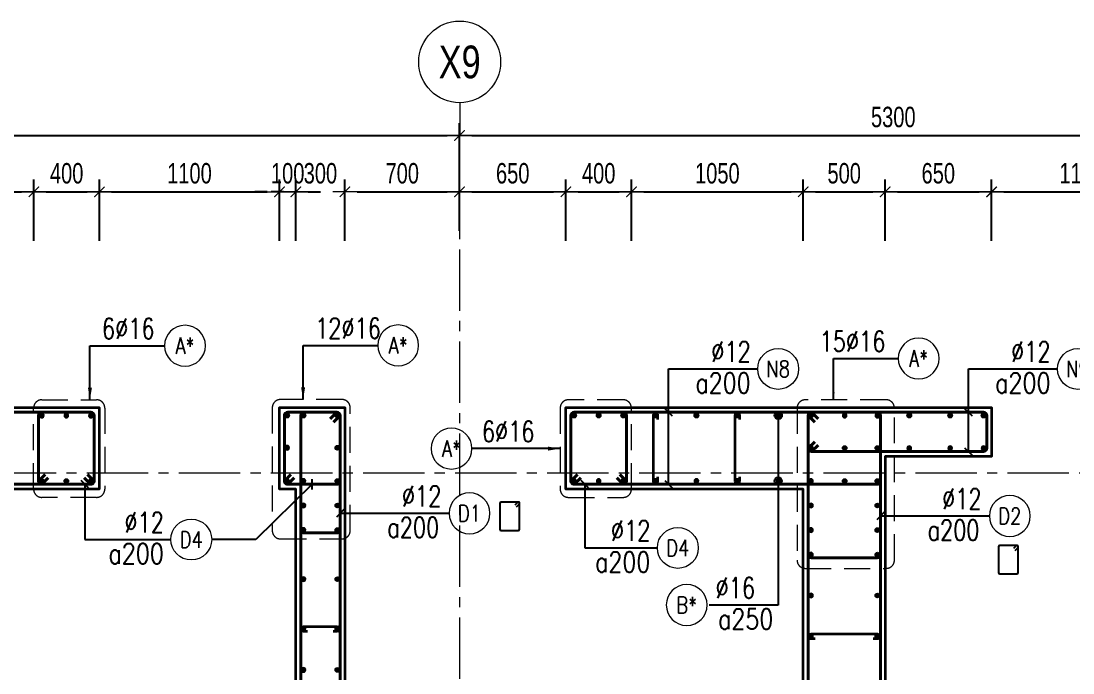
# Model space of a CAD drawing. Header units: millimetres. Extents: x 931337 to 1117500, y 19732 to 157199.
# Drawn here: x 996094 to 1002520, y 115416 to 119401 of the extents above; entities that cross this region are included whole.
import ezdxf
from ezdxf.enums import TextEntityAlignment as Align

# ---------------------------------------------------------------- set-up
doc = ezdxf.new("R2010")
doc.units = ezdxf.units.MM
doc.header["$MEASUREMENT"] = 0
doc.linetypes.add('HIDDEN2', pattern=[4.7625, 3.175, -1.5875])
doc.linetypes.add('OF_Grid_1$0$CENTER2', pattern=[1.125, 0.75, -0.125, 0.125, -0.125])
doc.layers.get('0').update_dxf_attribs({"lineweight": 20})
doc.layers.get('Defpoints').update_dxf_attribs({"color": 151, "lineweight": 9})
for name, color, linetype, lineweight in [('KC-LEADER', 153, 'Continuous', 18), ('KC-THEP', 6, 'Continuous', 40), ('NDC_S_DIM', 1, 'Continuous', 15), ('NDC_S_HIDDEN', 8, 'HIDDEN2', 13), ('NDC_S_LEADER', 1, 'Continuous', 15), ('NDC_S_REBAR', 4, 'Continuous', 35), ('NDC_S_STIRRUP', 4, 'Continuous', 40), ('NDC_S_VN TEXT', 7, 'Continuous', 20), ('NDC_S_WALL', 6, 'Continuous', 35), ('OF_Grid_1$0$NDC_S_AXIS', 5, 'OF_Grid_1$0$CENTER2', 13), ('OF_Grid_1$0$NDC_S_SYMBOL', 1, 'Continuous', 15), ('OF_Grid_1$0$NDC_S_TEXT SYMBOL', 7, 'Continuous', 20)]:
    doc.layers.add(name, color=color, linetype=linetype, lineweight=lineweight)
doc.layers.add('Ligature', color=1, linetype='Continuous')
doc.styles.add('NDC_DIM', font='', dxfattribs={"width": 0.75})
doc.styles.add('NDC_EN TXT', font='romans.shx', dxfattribs={"width": 0.8})
doc.styles.add('OF_Grid_1$0$NDC_ANNO', font='', dxfattribs={"width": 0.8})
doc.styles.get('NDC_DIM').set_extended_font_data('Dotum')
doc.styles.get('OF_Grid_1$0$NDC_ANNO').set_extended_font_data('Dotum')
doc.dimstyles.new('NDC_dim_30', dxfattribs={"dimscale": 30, "dimtxt": 2.5, "dimasz": 1.5, "dimexe": 1.5, "dimexo": 2.5, "dimgap": 1, "dimtad": 1, "dimdec": 0, "dimzin": 0, "dimdsep": 46, "dimtxsty": 'NDC_DIM', "dimblk": 'DIMMARK', "dimcen": 0.09, "dimdle": 1.2, "dimclrd": 1, "dimclre": 1, "dimclrt": 3, "dimadec": 0, "dimazin": 0, "dimtfac": 1, "dimtdec": 0, "dimtix": 1, "dimtofl": 0, "dimtmove": 0, "dimatfit": 3, "dimfxl": 6, "dimfxlon": 1, "dimtolj": 1, "dimtzin": 0, "dimarcsym": 0})
doc.dimstyles.new('NDC_dim_50', dxfattribs={"dimscale": 50, "dimtxt": 2.5, "dimasz": 1.5, "dimexe": 1.5, "dimexo": 2.5, "dimgap": 1, "dimtad": 1, "dimdec": 0, "dimzin": 0, "dimdsep": 46, "dimtxsty": 'NDC_DIM', "dimblk": 'DIMMARK', "dimcen": 0.09, "dimdle": 1.2, "dimclrd": 1, "dimclre": 1, "dimclrt": 3, "dimadec": 0, "dimazin": 0, "dimtfac": 1, "dimtdec": 0, "dimtix": 1, "dimtofl": 0, "dimtmove": 0, "dimatfit": 3, "dimfxl": 6, "dimfxlon": 1, "dimtolj": 1, "dimtzin": 0, "dimarcsym": 0})

# ---------------------------------------------------------------- blocks, each defined once
blk = doc.blocks.new('THEP')
at = {"layer": 'KC-LEADER', "color": 6}
blk.add_circle((0, 0), 14, dxfattribs=at)
at = {"layer": 'KC-THEP'}
for p, q in [((-14, 0), (14, 0)), ((9.9, 9.9), (-9.9, -9.9)), ((-9.9, 9.9), (9.9, -9.9)), ((0, 14), (0, -14))]:
    blk.add_line(p, q, dxfattribs=at)
blk = doc.blocks.new('DIMMARK')
at = {"layer": 'NDC_S_DIM', "color": 1}
blk.add_line((-1.5, 0), (1, 0), dxfattribs=at)
at = {"layer": 'NDC_S_DIM', "color": 2, "const_width": 0.1}
blk.add_lwpolyline([(-0.424, -0.424), (0.424, 0.424)], dxfattribs=at)
blk = doc.blocks.new('*U13')
blk.add_circle((-2.5, 0), 2.5)
at = {"layer": 'NDC_S_VN TEXT', "color": 3, "style": 'NDC_EN TXT', "width": 0.75}
blk.add_attdef('DK1', (0.5, 0.85), '', height=2.5, dxfattribs=at)
at = {"layer": 'NDC_S_VN TEXT', "color": 7, "style": 'NDC_EN TXT', "width": 0.8}
blk.add_attdef('SH2', text='', height=2, dxfattribs=at).set_placement((-2.5, 0), align=Align.MIDDLE)
blk = doc.blocks.new('*U11')
blk.add_circle((-2.5, 0), 2.5)
at = {"layer": 'NDC_S_VN TEXT', "color": 3, "style": 'NDC_EN TXT', "width": 0.75}
for tag, p in [('DK1', (0.5, 0.85)), ('KC1', (0.5, -2.97))]:
    blk.add_attdef(tag, p, '', height=2.5, dxfattribs=at)
at = {"layer": 'NDC_S_VN TEXT', "color": 7, "style": 'NDC_EN TXT', "width": 0.8}
blk.add_attdef('SH2', text='', height=2, dxfattribs=at).set_placement((-2.5, 0), align=Align.MIDDLE)
blk = doc.blocks.new('*U9')
blk.add_circle((2.5, 0), 2.5)
at = {"layer": 'NDC_S_VN TEXT', "color": 3, "style": 'NDC_EN TXT', "width": 0.75}
blk.add_attdef('DK2', text='', height=2.5, dxfattribs=at).set_placement((-0.85, 0.85), align=Align.RIGHT)
at = {"layer": 'NDC_S_VN TEXT', "color": 7, "style": 'NDC_EN TXT', "width": 0.8}
blk.add_attdef('SH3', text='', height=2, dxfattribs=at).set_placement((2.5, 0), align=Align.MIDDLE)
blk = doc.blocks.new('*U10')
blk.add_circle((2.5, 0), 2.5)
at = {"layer": 'NDC_S_VN TEXT', "color": 3, "style": 'NDC_EN TXT'}
for tag, width, p in [('DK2', 0.75, (-0.85, 0.85)), ('KC2', 0.8, (-0.85, -2.97))]:
    blk.add_attdef(tag, text='', height=2.5, dxfattribs=dict(at, width=width)).set_placement(p, align=Align.RIGHT)
at = {"layer": 'NDC_S_VN TEXT', "color": 7, "style": 'NDC_EN TXT', "width": 0.8}
blk.add_attdef('SH3', text='', height=2, dxfattribs=at).set_placement((2.5, 0), align=Align.MIDDLE)
blk = doc.blocks.new('*D268')
at = {"layer": 'Defpoints', "color": 0, "ltscale": 200, "transparency": 16777216}
for p in [(996172.3, 118356.8), (996172.3, 116824.9), (994972.6, 116539.1)]:
    blk.add_point(p, dxfattribs=at)
at = {"layer": 'NDC_S_DIM', "color": 1, "lineweight": -2, "ltscale": 200, "transparency": 16777216}
for p, q in [((994972.6, 118056.8), (994972.6, 118431.8)), ((996172.3, 118056.8), (996172.3, 118431.8)), ((995047.6, 118356.8), (996097.3, 118356.8))]:
    blk.add_line(p, q, dxfattribs=at)
at = {"layer": 'NDC_S_DIM', "color": 1, "lineweight": -2, "ltscale": 200, "transparency": 16777216, "xscale": 75, "yscale": 75, "zscale": 75, "rotation": 180}
blk.add_blockref('DIMMARK', (994972.6, 118356.8), dxfattribs=at)
at = {"layer": 'NDC_S_DIM', "color": 1, "lineweight": -2, "ltscale": 200, "transparency": 16777216, "xscale": 75, "yscale": 75, "zscale": 75}
blk.add_blockref('DIMMARK', (996172.3, 118356.8), dxfattribs=at)
at = {"layer": 'NDC_S_DIM', "color": 3, "ltscale": 200, "transparency": 16777216, "insert": (995572.5, 118469.4), "char_height": 125, "attachment_point": 5, "style": 'NDC_DIM'}
blk.add_mtext('\\A1;1200', dxfattribs=at)
blk = doc.blocks.new('*D269')
at = {"layer": 'Defpoints', "color": 0, "ltscale": 200, "transparency": 16777216}
for p in [(996572.3, 118356.8), (996172.3, 116824.9), (996572.3, 116789.1)]:
    blk.add_point(p, dxfattribs=at)
at = {"layer": 'NDC_S_DIM', "color": 1, "lineweight": -2, "ltscale": 200, "transparency": 16777216}
for p, q in [((996172.3, 118056.8), (996172.3, 118431.8)), ((996572.3, 118056.8), (996572.3, 118431.8)), ((996247.3, 118356.8), (996497.3, 118356.8))]:
    blk.add_line(p, q, dxfattribs=at)
at = {"layer": 'NDC_S_DIM', "color": 1, "lineweight": -2, "ltscale": 200, "transparency": 16777216, "xscale": 75, "yscale": 75, "zscale": 75, "rotation": 180}
blk.add_blockref('DIMMARK', (996172.3, 118356.8), dxfattribs=at)
at = {"layer": 'NDC_S_DIM', "color": 1, "lineweight": -2, "ltscale": 200, "transparency": 16777216, "xscale": 75, "yscale": 75, "zscale": 75}
blk.add_blockref('DIMMARK', (996572.3, 118356.8), dxfattribs=at)
at = {"layer": 'NDC_S_DIM', "color": 3, "ltscale": 200, "transparency": 16777216, "insert": (996372.3, 118469.4), "char_height": 125, "attachment_point": 5, "style": 'NDC_DIM'}
blk.add_mtext('\\A1;400', dxfattribs=at)
blk = doc.blocks.new('*D270')
at = {"layer": 'Defpoints', "color": 0, "ltscale": 200, "transparency": 16777216}
for p in [(997672.6, 118356.8), (996572.3, 116789.1), (997672.6, 116682.3)]:
    blk.add_point(p, dxfattribs=at)
at = {"layer": 'NDC_S_DIM', "color": 1, "lineweight": -2, "ltscale": 200, "transparency": 16777216}
for p, q in [((996572.3, 118056.8), (996572.3, 118431.8)), ((997672.6, 118056.8), (997672.6, 118431.8)), ((996647.3, 118356.8), (997597.6, 118356.8))]:
    blk.add_line(p, q, dxfattribs=at)
at = {"layer": 'NDC_S_DIM', "color": 1, "lineweight": -2, "ltscale": 200, "transparency": 16777216, "xscale": 75, "yscale": 75, "zscale": 75, "rotation": 180}
blk.add_blockref('DIMMARK', (996572.3, 118356.8), dxfattribs=at)
at = {"layer": 'NDC_S_DIM', "color": 1, "lineweight": -2, "ltscale": 200, "transparency": 16777216, "xscale": 75, "yscale": 75, "zscale": 75}
blk.add_blockref('DIMMARK', (997672.6, 118356.8), dxfattribs=at)
at = {"layer": 'NDC_S_DIM', "color": 3, "ltscale": 200, "transparency": 16777216, "insert": (997122.5, 118469.4), "char_height": 125, "attachment_point": 5, "style": 'NDC_DIM'}
blk.add_mtext('\\A1;1100', dxfattribs=at)
blk = doc.blocks.new('*D271')
at = {"layer": 'Defpoints', "color": 0, "ltscale": 200, "transparency": 16777216}
for p in [(997772.6, 118356.8), (997672.6, 116682.3), (997772.6, 116539.1)]:
    blk.add_point(p, dxfattribs=at)
at = {"layer": 'NDC_S_DIM', "color": 1, "lineweight": -2, "ltscale": 200, "transparency": 16777216}
for p, q in [((997672.6, 118056.8), (997672.6, 118431.8)), ((997772.6, 118056.8), (997772.6, 118431.8)), ((997597.6, 118356.8), (997522.6, 118356.8)), ((997847.6, 118356.8), (997922.6, 118356.8))]:
    blk.add_line(p, q, dxfattribs=at)
at = {"layer": 'NDC_S_DIM', "color": 1, "lineweight": -2, "ltscale": 200, "transparency": 16777216, "xscale": 75, "yscale": 75, "zscale": 75}
blk.add_blockref('DIMMARK', (997672.6, 118356.8), dxfattribs=at)
at = {"layer": 'NDC_S_DIM', "color": 1, "lineweight": -2, "ltscale": 200, "transparency": 16777216, "xscale": 75, "yscale": 75, "zscale": 75, "rotation": 180}
blk.add_blockref('DIMMARK', (997772.6, 118356.8), dxfattribs=at)
at = {"layer": 'NDC_S_DIM', "color": 3, "ltscale": 200, "transparency": 16777216, "insert": (997722.6, 118469.4), "char_height": 125, "attachment_point": 5, "style": 'NDC_DIM'}
blk.add_mtext('\\A1;100', dxfattribs=at)
blk = doc.blocks.new('*D272')
at = {"layer": 'Defpoints', "color": 0, "ltscale": 200, "transparency": 16777216}
for p in [(998072.6, 118356.8), (997772.6, 116539.1), (998072.6, 116539.1)]:
    blk.add_point(p, dxfattribs=at)
at = {"layer": 'NDC_S_DIM', "color": 1, "lineweight": -2, "ltscale": 200, "transparency": 16777216}
for p, q in [((997772.6, 118056.8), (997772.6, 118431.8)), ((998072.6, 118056.8), (998072.6, 118431.8)), ((997697.6, 118356.8), (997622.6, 118356.8)), ((998147.6, 118356.8), (998222.6, 118356.8))]:
    blk.add_line(p, q, dxfattribs=at)
at = {"layer": 'NDC_S_DIM', "color": 1, "lineweight": -2, "ltscale": 200, "transparency": 16777216, "xscale": 75, "yscale": 75, "zscale": 75}
blk.add_blockref('DIMMARK', (997772.6, 118356.8), dxfattribs=at)
at = {"layer": 'NDC_S_DIM', "color": 1, "lineweight": -2, "ltscale": 200, "transparency": 16777216, "xscale": 75, "yscale": 75, "zscale": 75, "rotation": 180}
blk.add_blockref('DIMMARK', (998072.6, 118356.8), dxfattribs=at)
at = {"layer": 'NDC_S_DIM', "color": 3, "ltscale": 200, "transparency": 16777216, "insert": (997922.6, 118469.4), "char_height": 125, "attachment_point": 5, "style": 'NDC_DIM'}
blk.add_mtext('\\A1;300', dxfattribs=at)
blk = doc.blocks.new('*D273')
at = {"layer": 'Defpoints', "color": 0, "ltscale": 200, "transparency": 16777216}
for p in [(999822.6, 118356.8), (999822.6, 116721.6), (999422.6, 116690.1)]:
    blk.add_point(p, dxfattribs=at)
at = {"layer": 'NDC_S_DIM', "color": 1, "lineweight": -2, "ltscale": 200, "transparency": 16777216}
for p, q in [((999422.6, 118056.8), (999422.6, 118431.8)), ((999822.6, 118056.8), (999822.6, 118431.8)), ((999497.6, 118356.8), (999747.6, 118356.8))]:
    blk.add_line(p, q, dxfattribs=at)
at = {"layer": 'NDC_S_DIM', "color": 1, "lineweight": -2, "ltscale": 200, "transparency": 16777216, "xscale": 75, "yscale": 75, "zscale": 75, "rotation": 180}
blk.add_blockref('DIMMARK', (999422.6, 118356.8), dxfattribs=at)
at = {"layer": 'NDC_S_DIM', "color": 1, "lineweight": -2, "ltscale": 200, "transparency": 16777216, "xscale": 75, "yscale": 75, "zscale": 75}
blk.add_blockref('DIMMARK', (999822.6, 118356.8), dxfattribs=at)
at = {"layer": 'NDC_S_DIM', "color": 3, "ltscale": 200, "transparency": 16777216, "insert": (999622.6, 118469.4), "char_height": 125, "attachment_point": 5, "style": 'NDC_DIM'}
blk.add_mtext('\\A1;400', dxfattribs=at)
blk = doc.blocks.new('*D274')
at = {"layer": 'Defpoints', "color": 0, "ltscale": 200, "transparency": 16777216}
for p in [(1000872.6, 118356.8), (999822.6, 116721.6), (1000872.6, 116539.1)]:
    blk.add_point(p, dxfattribs=at)
at = {"layer": 'NDC_S_DIM', "color": 1, "lineweight": -2, "ltscale": 200, "transparency": 16777216}
for p, q in [((999822.6, 118056.8), (999822.6, 118431.8)), ((1000872.6, 118056.8), (1000872.6, 118431.8)), ((999897.6, 118356.8), (1000797.6, 118356.8))]:
    blk.add_line(p, q, dxfattribs=at)
at = {"layer": 'NDC_S_DIM', "color": 1, "lineweight": -2, "ltscale": 200, "transparency": 16777216, "xscale": 75, "yscale": 75, "zscale": 75, "rotation": 180}
blk.add_blockref('DIMMARK', (999822.6, 118356.8), dxfattribs=at)
at = {"layer": 'NDC_S_DIM', "color": 1, "lineweight": -2, "ltscale": 200, "transparency": 16777216, "xscale": 75, "yscale": 75, "zscale": 75}
blk.add_blockref('DIMMARK', (1000872.6, 118356.8), dxfattribs=at)
at = {"layer": 'NDC_S_DIM', "color": 3, "ltscale": 200, "transparency": 16777216, "insert": (1000347.6, 118469.4), "char_height": 125, "attachment_point": 5, "style": 'NDC_DIM'}
blk.add_mtext('\\A1;1050', dxfattribs=at)
blk = doc.blocks.new('*D275')
at = {"layer": 'Defpoints', "color": 0, "ltscale": 200, "transparency": 16777216}
for p in [(1001372.6, 118356.8), (1001372.6, 116739.1), (1000872.6, 116539.1)]:
    blk.add_point(p, dxfattribs=at)
at = {"layer": 'NDC_S_DIM', "color": 1, "lineweight": -2, "ltscale": 200, "transparency": 16777216}
for p, q in [((1000872.6, 118056.8), (1000872.6, 118431.8)), ((1001372.6, 118056.8), (1001372.6, 118431.8)), ((1000947.6, 118356.8), (1001297.6, 118356.8))]:
    blk.add_line(p, q, dxfattribs=at)
at = {"layer": 'NDC_S_DIM', "color": 1, "lineweight": -2, "ltscale": 200, "transparency": 16777216, "xscale": 75, "yscale": 75, "zscale": 75, "rotation": 180}
blk.add_blockref('DIMMARK', (1000872.6, 118356.8), dxfattribs=at)
at = {"layer": 'NDC_S_DIM', "color": 1, "lineweight": -2, "ltscale": 200, "transparency": 16777216, "xscale": 75, "yscale": 75, "zscale": 75}
blk.add_blockref('DIMMARK', (1001372.6, 118356.8), dxfattribs=at)
at = {"layer": 'NDC_S_DIM', "color": 3, "ltscale": 200, "transparency": 16777216, "insert": (1001122.6, 118469.4), "char_height": 125, "attachment_point": 5, "style": 'NDC_DIM'}
blk.add_mtext('\\A1;500', dxfattribs=at)
blk = doc.blocks.new('*D276')
at = {"layer": 'Defpoints', "color": 0, "ltscale": 200, "transparency": 16777216}
for p in [(1002022.4, 118356.8), (1001372.6, 116739.1), (1002022.4, 116739.1)]:
    blk.add_point(p, dxfattribs=at)
at = {"layer": 'NDC_S_DIM', "color": 1, "lineweight": -2, "ltscale": 200, "transparency": 16777216}
for p, q in [((1001372.6, 118056.8), (1001372.6, 118431.8)), ((1002022.4, 118056.8), (1002022.4, 118431.8)), ((1001447.6, 118356.8), (1001947.4, 118356.8))]:
    blk.add_line(p, q, dxfattribs=at)
at = {"layer": 'NDC_S_DIM', "color": 1, "lineweight": -2, "ltscale": 200, "transparency": 16777216, "xscale": 75, "yscale": 75, "zscale": 75, "rotation": 180}
blk.add_blockref('DIMMARK', (1001372.6, 118356.8), dxfattribs=at)
at = {"layer": 'NDC_S_DIM', "color": 1, "lineweight": -2, "ltscale": 200, "transparency": 16777216, "xscale": 75, "yscale": 75, "zscale": 75}
blk.add_blockref('DIMMARK', (1002022.4, 118356.8), dxfattribs=at)
at = {"layer": 'NDC_S_DIM', "color": 3, "ltscale": 200, "transparency": 16777216, "insert": (1001697.5, 118469.4), "char_height": 125, "attachment_point": 5, "style": 'NDC_DIM'}
blk.add_mtext('\\A1;650', dxfattribs=at)
blk = doc.blocks.new('*D277')
at = {"layer": 'Defpoints', "color": 0, "ltscale": 200, "transparency": 16777216}
for p in [(1003123.4, 118356.8), (1002023.4, 116739.1), (1003123.4, 116739.1)]:
    blk.add_point(p, dxfattribs=at)
at = {"layer": 'NDC_S_DIM', "color": 1, "lineweight": -2, "ltscale": 200, "transparency": 16777216}
for p, q in [((1002023.4, 118056.8), (1002023.4, 118431.8)), ((1003123.4, 118056.8), (1003123.4, 118431.8)), ((1002098.4, 118356.8), (1003048.4, 118356.8))]:
    blk.add_line(p, q, dxfattribs=at)
at = {"layer": 'NDC_S_DIM', "color": 1, "lineweight": -2, "ltscale": 200, "transparency": 16777216, "xscale": 75, "yscale": 75, "zscale": 75, "rotation": 180}
blk.add_blockref('DIMMARK', (1002023.4, 118356.8), dxfattribs=at)
at = {"layer": 'NDC_S_DIM', "color": 1, "lineweight": -2, "ltscale": 200, "transparency": 16777216, "xscale": 75, "yscale": 75, "zscale": 75}
blk.add_blockref('DIMMARK', (1003123.4, 118356.8), dxfattribs=at)
at = {"layer": 'NDC_S_DIM', "color": 3, "ltscale": 200, "transparency": 16777216, "insert": (1002573.4, 118469.4), "char_height": 125, "attachment_point": 5, "style": 'NDC_DIM'}
blk.add_mtext('\\A1;1100', dxfattribs=at)
blk = doc.blocks.new('*D280')
at = {"layer": 'Defpoints', "color": 0, "ltscale": 200, "transparency": 16777216}
for p in [(998772.4, 118700.8), (998772.4, 117993.1), (991672.6, 117897.8)]:
    blk.add_point(p, dxfattribs=at)
at = {"layer": 'NDC_S_DIM', "color": 1, "lineweight": -2, "ltscale": 200, "transparency": 16777216}
for p, q in [((991672.6, 118400.8), (991672.6, 118775.8)), ((998772.4, 118400.8), (998772.4, 118775.8)), ((991747.6, 118700.8), (998697.4, 118700.8))]:
    blk.add_line(p, q, dxfattribs=at)
at = {"layer": 'NDC_S_DIM', "color": 1, "lineweight": -2, "ltscale": 200, "transparency": 16777216, "xscale": 75, "yscale": 75, "zscale": 75, "rotation": 180}
blk.add_blockref('DIMMARK', (991672.6, 118700.8), dxfattribs=at)
at = {"layer": 'NDC_S_DIM', "color": 1, "lineweight": -2, "ltscale": 200, "transparency": 16777216, "xscale": 75, "yscale": 75, "zscale": 75}
blk.add_blockref('DIMMARK', (998772.4, 118700.8), dxfattribs=at)
at = {"layer": 'NDC_S_DIM', "color": 3, "ltscale": 200, "transparency": 16777216, "insert": (995222.5, 118813.4), "char_height": 125, "attachment_point": 5, "style": 'NDC_DIM'}
blk.add_mtext('\\A1;7100', dxfattribs=at)
blk = doc.blocks.new('*U87')
at = {"layer": 'OF_Grid_1$0$NDC_S_SYMBOL'}
blk.add_line((0, 5), (0, 9), dxfattribs=at)
blk.add_circle((0, 0), 5, dxfattribs=at)
at = {"layer": 'OF_Grid_1$0$NDC_S_TEXT SYMBOL', "color": 7, "style": 'OF_Grid_1$0$NDC_ANNO', "width": 0.8}
blk.add_attdef('GRID', text='', height=4, dxfattribs=at).set_placement((0, 0), align=Align.MIDDLE)
blk = doc.blocks.new('*D243')
at = {"layer": 'Defpoints', "color": 0, "ltscale": 200, "transparency": 16777216}
for p in [(998772.4, 118356.8), (998772.4, 117993.1), (998072.6, 116539.1)]:
    blk.add_point(p, dxfattribs=at)
at = {"layer": 'NDC_S_DIM', "color": 1, "lineweight": -2, "ltscale": 200, "transparency": 16777216}
for p, q in [((998072.6, 118056.8), (998072.6, 118431.8)), ((998772.4, 118118.1), (998772.4, 118431.8)), ((998147.6, 118356.8), (998697.4, 118356.8))]:
    blk.add_line(p, q, dxfattribs=at)
at = {"layer": 'NDC_S_DIM', "color": 1, "lineweight": -2, "ltscale": 200, "transparency": 16777216, "xscale": 75, "yscale": 75, "zscale": 75, "rotation": 180}
blk.add_blockref('DIMMARK', (998072.6, 118356.8), dxfattribs=at)
at = {"layer": 'NDC_S_DIM', "color": 1, "lineweight": -2, "ltscale": 200, "transparency": 16777216, "xscale": 75, "yscale": 75, "zscale": 75}
blk.add_blockref('DIMMARK', (998772.4, 118356.8), dxfattribs=at)
at = {"layer": 'NDC_S_DIM', "color": 3, "ltscale": 200, "transparency": 16777216, "insert": (998422.5, 118469.4), "char_height": 125, "attachment_point": 5, "style": 'NDC_DIM'}
blk.add_mtext('\\A1;700', dxfattribs=at)
blk = doc.blocks.new('*D244')
at = {"layer": 'Defpoints', "color": 0, "ltscale": 200, "transparency": 16777216}
for p in [(999422.6, 118356.8), (999422.6, 118063.5), (998772.4, 117993.1)]:
    blk.add_point(p, dxfattribs=at)
at = {"layer": 'NDC_S_DIM', "color": 1, "lineweight": -2, "ltscale": 200, "transparency": 16777216}
for p, q in [((998772.4, 118118.1), (998772.4, 118431.8)), ((999422.6, 118188.5), (999422.6, 118431.8)), ((998847.4, 118356.8), (999347.6, 118356.8))]:
    blk.add_line(p, q, dxfattribs=at)
at = {"layer": 'NDC_S_DIM', "color": 1, "lineweight": -2, "ltscale": 200, "transparency": 16777216, "xscale": 75, "yscale": 75, "zscale": 75, "rotation": 180}
blk.add_blockref('DIMMARK', (998772.4, 118356.8), dxfattribs=at)
at = {"layer": 'NDC_S_DIM', "color": 1, "lineweight": -2, "ltscale": 200, "transparency": 16777216, "xscale": 75, "yscale": 75, "zscale": 75}
blk.add_blockref('DIMMARK', (999422.6, 118356.8), dxfattribs=at)
at = {"layer": 'NDC_S_DIM', "color": 3, "ltscale": 200, "transparency": 16777216, "insert": (999097.5, 118469.4), "char_height": 125, "attachment_point": 5, "style": 'NDC_DIM'}
blk.add_mtext('\\A1;650', dxfattribs=at)
blk = doc.blocks.new('*D245')
at = {"layer": 'Defpoints', "color": 0, "ltscale": 200, "transparency": 16777216}
for p in [(1004072.4, 118700.8), (998772.4, 117993.1), (1004072.4, 117039.1)]:
    blk.add_point(p, dxfattribs=at)
at = {"layer": 'NDC_S_DIM', "color": 1, "lineweight": -2, "ltscale": 200, "transparency": 16777216}
for p, q in [((998772.4, 118400.8), (998772.4, 118775.8)), ((1004072.4, 118400.8), (1004072.4, 118775.8)), ((998847.4, 118700.8), (1003997.4, 118700.8))]:
    blk.add_line(p, q, dxfattribs=at)
at = {"layer": 'NDC_S_DIM', "color": 1, "lineweight": -2, "ltscale": 200, "transparency": 16777216, "xscale": 75, "yscale": 75, "zscale": 75, "rotation": 180}
blk.add_blockref('DIMMARK', (998772.4, 118700.8), dxfattribs=at)
at = {"layer": 'NDC_S_DIM', "color": 1, "lineweight": -2, "ltscale": 200, "transparency": 16777216, "xscale": 75, "yscale": 75, "zscale": 75}
blk.add_blockref('DIMMARK', (1004072.4, 118700.8), dxfattribs=at)
at = {"layer": 'NDC_S_DIM', "color": 3, "ltscale": 200, "transparency": 16777216, "insert": (1001422.4, 118813.4), "char_height": 125, "attachment_point": 5, "style": 'NDC_DIM'}
blk.add_mtext('\\A1;5300', dxfattribs=at)

msp = doc.modelspace()

# ---------------------------------------------------------------- linework, layer by layer
at = {"layer": 'Ligature'}
for points in [[(999121.505, 116430.488), (999137.471, 116446.454, 0.66817864), (999131.697, 116460.392), (999027.069, 116460.392, 0.41421356), (999018.904, 116452.228), (999018.904, 116295.12, 0.41421356), (999027.069, 116286.955), (999131.697, 116286.955, 0.41421356), (999139.862, 116295.12), (999139.862, 116452.228, 0.66817864), (999125.924, 116458.001), (999109.958, 116442.035)], [(1002167.825, 116164.815), (1002183.791, 116180.781, 0.66817864), (1002178.018, 116194.719), (1002073.389, 116194.719, 0.41421356), (1002065.224, 116186.554), (1002065.224, 116029.447, 0.41421356), (1002073.389, 116021.282), (1002178.018, 116021.282, 0.41421356), (1002186.183, 116029.447), (1002186.183, 116186.554, 0.66817864), (1002172.245, 116192.328), (1002156.279, 116176.362)]]:
    msp.add_lwpolyline(points, format="xyb", dxfattribs=at)
at = {"layer": 'NDC_S_HIDDEN', "ltscale": 50}
for points in [[(996220.303, 117085.215), (996555.528, 117085.215, -0.41421356), (996605.528, 117035.215), (996605.528, 116539.057, -0.41421356), (996555.528, 116489.057), (996220.303, 116489.057, -0.41421356), (996170.303, 116539.057), (996170.303, 117035.215, -0.41421356)], [(998054.531, 117087.203), (997678.494, 117087.203, 0.41421356), (997628.494, 117037.203), (997628.494, 116285.445, 0.41421356), (997678.494, 116235.445), (998054.531, 116235.445, 0.41421356), (998104.531, 116285.445), (998104.531, 117037.203, 0.41421356)], [(999772.644, 117085.215), (999437.419, 117085.215, 0.41421356), (999387.419, 117035.215), (999387.419, 116539.057, 0.41421356), (999437.419, 116489.057), (999772.644, 116489.057, 0.41421356), (999822.644, 116539.057), (999822.644, 117035.215, 0.41421356)], [(1001379.431, 117085.215), (1000884.707, 117085.215, 0.41421356), (1000834.707, 117035.215), (1000834.707, 116105.121, 0.41421356), (1000884.707, 116055.121), (1001379.431, 116055.121, 0.41421356), (1001429.431, 116105.121), (1001429.431, 117035.215, 0.41421356)]]:
    msp.add_lwpolyline(points, format="xyb", close=True, dxfattribs=at)
at = {"layer": 'NDC_S_REBAR'}
for points in [[(999984.931, 116964.057), (999984.931, 116989.057, 1), (999954.931, 116989.057), (999954.931, 116589.057, 1), (999984.931, 116589.057), (999984.931, 116614.057)], [(1000484.931, 116964.057), (1000484.931, 116989.057, 1), (1000454.931, 116989.057), (1000454.931, 116589.057, 1), (1000484.931, 116589.057), (1000484.931, 116614.057)], [(997844.132, 115669.139), (997819.132, 115669.139, -1), (997819.132, 115699.139), (998026.156, 115699.139, -1), (998026.156, 115669.139), (998001.156, 115669.139)], [(1000944.931, 115624.057), (1000919.931, 115624.057, -1), (1000919.931, 115654.057), (1001325.4, 115654.057, -1), (1001325.4, 115624.057), (1001300.4, 115624.057)]]:
    msp.add_lwpolyline(points, format="xyb", dxfattribs=at)
at = {"layer": 'NDC_S_STIRRUP'}
for points in [[(996480.303, 116609.057), (996520.303, 116569.057, 0.41421356), (996540.303, 116589.057), (996540.303, 116989.057, 0.41421356), (996520.303, 117009.057), (991722.644, 117009.057, 0.41421356), (991702.644, 116989.057), (991702.644, 116589.057, 0.41421356), (991722.644, 116569.057), (996520.303, 116569.057, 0.41421356), (996540.303, 116589.057), (996500.303, 116629.057)], [(996240.303, 116629.057), (996200.303, 116589.057, 0.41421356), (996220.303, 116569.057), (996520.303, 116569.057, 0.41421356), (996540.303, 116589.057), (996540.303, 116989.057, 0.41421356), (996520.303, 117009.057), (996220.303, 117009.057, 0.41421356), (996200.303, 116989.057), (996200.303, 116589.057, 0.41421356), (996220.303, 116569.057), (996260.303, 116609.057)], [(997762.644, 116609.057), (997722.644, 116569.057, -0.41421356), (997702.644, 116589.057), (997702.644, 116989.057, -0.41421356), (997722.644, 117009.057), (998022.644, 117009.057, -0.41421356), (998042.644, 116989.057), (998042.644, 116589.057, -0.41421356), (998022.644, 116569.057), (997722.644, 116569.057, -0.41421356), (997702.644, 116589.057), (997742.644, 116629.057)], [(998002.644, 116949.057), (998042.644, 116989.057, 0.41421356), (998022.644, 117009.057), (997822.644, 117009.057, 0.41421356), (997802.644, 116989.057), (997802.644, 116291.617, 0.41421356), (997822.644, 116271.617), (998022.644, 116271.617, 0.41421356), (998042.644, 116291.617), (998042.644, 116989.057, 0.41421356), (998022.644, 117009.057), (997982.644, 116969.057)], [(998002.644, 104729.057), (998042.644, 104689.057, -0.41421356), (998022.644, 104669.057), (997822.644, 104669.057, -0.41421356), (997802.644, 104689.057), (997802.644, 116989.057, -0.41421356), (997822.644, 117009.057), (998022.644, 117009.057, -0.41421356), (998042.644, 116989.057), (998042.644, 104689.057, -0.41421356), (998022.644, 104669.057), (997982.644, 104709.057)], [(999512.644, 116609.057), (999472.644, 116569.057, -0.41421356), (999452.644, 116589.057), (999452.644, 116989.057, -0.41421356), (999472.644, 117009.057), (1001323.443, 117009.057, -0.41421356), (1001343.443, 116989.057), (1001343.443, 116589.057, -0.41421356), (1001323.443, 116569.057), (999472.644, 116569.057, -0.41421356), (999452.644, 116589.057), (999492.644, 116629.057)], [(999752.644, 116629.057), (999792.644, 116589.057, -0.41421356), (999772.644, 116569.057), (999472.644, 116569.057, -0.41421356), (999452.644, 116589.057), (999452.644, 116989.057, -0.41421356), (999472.644, 117009.057), (999772.644, 117009.057, -0.41421356), (999792.644, 116989.057), (999792.644, 116589.057, -0.41421356), (999772.644, 116569.057), (999732.644, 116609.057)], [(1000943.443, 116949.057), (1000903.443, 116989.057, -0.41421356), (1000923.443, 117009.057), (1001323.443, 117009.057, -0.41421356), (1001343.443, 116989.057), (1001343.443, 116139.241, -0.41421356), (1001323.443, 116119.241), (1000923.443, 116119.241, -0.41421356), (1000903.443, 116139.241), (1000903.443, 116989.057, -0.41421356), (1000923.443, 117009.057), (1000963.443, 116969.057)], [(1001333.443, 107470.408), (1001343.443, 107440.408), (1001343.443, 116989.057, 0.41421356), (1001323.443, 117009.057), (1000923.443, 117009.057, 0.41421356), (1000903.443, 116989.057), (1000903.443, 113739.733), (1000903.443, 113739.733)], [(1000963.443, 116809.057), (1000923.443, 116769.057, -0.41421356), (1000903.443, 116789.057), (1000903.443, 116989.057, -0.41421356), (1000923.443, 117009.057), (1001973.443, 117009.057, -0.41421356), (1001993.443, 116989.057), (1001993.443, 116789.057, -0.41435759), (1001973.443, 116769.057), (1000923.443, 116769.057, -0.41421356), (1000903.443, 116789.057), (1000943.443, 116829.057)]]:
    msp.add_lwpolyline(points, format="xyb", dxfattribs=at)
at = {"layer": 'NDC_S_WALL'}
for points in [[(1001373.443, 117039.057), (1002023.443, 117039.057), (1002023.443, 116739.057), (1001373.443, 116739.057), (1001373.443, 104939.057), (1003773.443, 104939.057), (1003773.443, 116739.057), (1003123.443, 116739.057), (1003123.443, 117039.057), (1004073.443, 117039.057), (1004073.443, 104639.057), (1001373.443, 104639.057), (991672.644, 104639.057)], [(991672.644, 117039.057), (996570.303, 117039.057), (996570.303, 116539.057), (994972.644, 116539.057)], [(994972.644, 114339.057), (997772.644, 114339.057), (997772.644, 116539.057), (997672.644, 116539.057), (997672.644, 117039.057), (998072.644, 117039.057), (998072.644, 107639.057), (1000872.644, 107639.057), (1000872.644, 114689.057), (999422.644, 114689.057), (999422.644, 114989.057), (1000872.644, 114989.057), (1000872.644, 116539.057), (999422.644, 116539.057), (999422.644, 117039.057), (1001372.644, 117039.057), (1002023.443, 117039.057), (1002023.443, 116739.057), (1001372.644, 116739.057)]]:
    msp.add_lwpolyline(points, dxfattribs=at)
at = {"layer": 'OF_Grid_1$0$NDC_S_AXIS', "ltscale": 500}
for p, q in [((998773.443, 103004.688), (998773.443, 118700.803)), ((989745.464, 116639.057), (1005595.789, 116639.057))]:
    msp.add_line(p, q, dxfattribs=at)

# ---------------------------------------------------------------- block references
at = {"layer": 'KC-THEP', "xscale": -1}
for p, rotation in [((996220.303, 116989.057), 170.331435563619), ((996370.303, 116989.057), 170.331435563619), ((996520.303, 116989.057), 170.331435563619), ((998026.156, 116989.057), 170.331435563619), ((1001125.329, 116989.057), 170.331435563619), ((1001325.4, 116989.057), 170.331435563619), ((997719.132, 116792.366), 350.3314355636191), ((1000919.931, 116790.761), 350.3314355636191), ((1001519.931, 116789.057), 350.3314355636191), ((1001769.931, 116789.057), 350.3314355636191), ((1001973.443, 116789.057), 350.3314355636191), ((997719.132, 116589.057), 350.3314355636191), ((997819.132, 116589.057), 350.3314355636191), ((999472.644, 116589.057), 350.3314356461296), ((999622.644, 116589.057), 350.3314356461296), ((999772.644, 116589.057), 350.3314356461296), ((999969.931, 116589.057), 350.3314355636191), ((1000219.132, 116589.057), 350.3314355636191), ((1000219.931, 116589.057), 350.3314355636191), ((1000469.931, 116589.057), 350.3314355636191), ((1000719.931, 116589.057), 350.3314355636191), ((1000919.931, 116589.057), 350.3314355636191), ((997819.132, 116439.057), 350.3314355636191), ((1000919.931, 116439.057), 350.3314355636191), ((997819.132, 116289.057), 350.3314355636191), ((1000919.931, 116289.057), 350.3314355636191), ((1000919.931, 116139.057), 350.3314355636191), ((997819.132, 115989.057), 350.3314355636191), ((1000919.931, 115889.057), 350.3314355636191), ((997819.132, 115684.139), 350.3314355636191), ((1000919.931, 115639.057), 350.3314355636191), ((997819.132, 115434.139), 350.3314355636191)]:
    msp.add_blockref('THEP', p, dxfattribs=dict(at, rotation=rotation))
at = {"layer": 'KC-THEP'}
for p, rotation in [((997719.132, 116989.057), 189.6685644363809), ((997819.132, 116989.057), 189.6685644363809), ((999472.644, 116989.057), 189.6685645188915), ((999622.644, 116989.057), 189.6685645188915), ((999772.644, 116989.057), 189.6685645188915), ((999969.931, 116989.057), 189.6685644363809), ((1000219.132, 116989.057), 189.6685644363809), ((1000219.931, 116989.057), 189.6685644363809), ((1000469.931, 116989.057), 189.6685644363809), ((1000719.931, 116989.057), 189.6685644363809), ((1000919.931, 116989.057), 189.6685644363809), ((1001519.931, 116989.057), 189.6685644363809), ((1001769.931, 116989.057), 189.6685644363809), ((1001973.443, 116989.057), 189.6685644363809), ((998026.156, 116792.366), 9.66856443638095), ((1001125.329, 116790.761), 9.668564436380898), ((1001325.4, 116790.761), 9.668564436380898), ((996220.303, 116589.057), 9.668564436380946), ((996370.303, 116589.057), 9.668564436380946), ((996520.303, 116589.057), 9.668564436380946), ((998026.156, 116589.057), 9.66856443638095), ((1001125.329, 116589.057), 9.668564436380898), ((1001325.4, 116589.057), 9.668564436380898), ((998026.156, 116439.057), 9.66856443638095), ((1001325.4, 116439.057), 9.668564436380898), ((998026.156, 116289.057), 9.66856443638095), ((1001325.4, 116289.057), 9.668564436380898), ((1001325.4, 116139.057), 9.66856443638085), ((998026.156, 115989.057), 9.66856443638095), ((1001325.4, 115889.057), 9.66856443638085), ((998026.156, 115684.139), 9.66856443638095), ((1001325.4, 115639.057), 9.66856443638085), ((998026.156, 115434.139), 9.66856443638095)]:
    msp.add_blockref('THEP', p, dxfattribs=dict(at, rotation=rotation))
at = {"layer": 'NDC_S_VN TEXT'}
ref = msp.add_blockref('*U13', (996970.447, 117416.048), dxfattribs=dict(at, xscale=-50, yscale=50, zscale=50))
ref.add_attrib('SH2', 'A*', dxfattribs={"color": 7, "height": 100, "style": 'NDC_EN TXT', "width": 0.8}).set_placement((997095.447, 117416.048), align=Align.MIDDLE)
ref.add_attrib('DK1', '6%%C16', (996588.304, 117458.323), dxfattribs={"color": 3, "height": 125, "style": 'NDC_EN TXT', "width": 0.75})
ref = msp.add_blockref('*U13', (998272.766, 117418.035), dxfattribs=dict(at, xscale=-50, yscale=50, zscale=50))
ref.add_attrib('SH2', 'A*', dxfattribs={"color": 7, "height": 100, "style": 'NDC_EN TXT', "width": 0.8}).set_placement((998397.766, 117418.035), align=Align.MIDDLE)
ref.add_attrib('DK1', '12%%C16', (997890.623, 117460.311), dxfattribs={"color": 3, "height": 125, "style": 'NDC_EN TXT', "width": 0.75})
ref = msp.add_blockref('*U13', (1001452.475, 117337.938), dxfattribs=dict(at, xscale=-50, yscale=50, zscale=50))
ref.add_attrib('SH2', 'A*', dxfattribs={"color": 7, "height": 100, "style": 'NDC_EN TXT', "width": 0.8}).set_placement((1001577.475, 117337.938), align=Align.MIDDLE)
ref.add_attrib('DK1', '15%%C16', (1000972.118, 117380.213), dxfattribs={"color": 3, "height": 125, "style": 'NDC_EN TXT', "width": 0.75})
at = {"layer": 'NDC_S_VN TEXT', "xscale": 50, "yscale": 50, "zscale": 50}
for p, values in [((1000594.231, 117274.335), {'SH3': 'N8', 'DK2': '%%C12', 'KC2': 'a200'}), ((1002425.764, 117274.335), {'SH3': 'N9', 'DK2': '%%C12', 'KC2': 'a200'}), ((997008.733, 116231.358), {'SH3': 'D4', 'DK2': '%%C12', 'KC2': 'a200'}), ((999981.297, 116179.888), {'SH3': 'D4', 'DK2': '%%C12', 'KC2': 'a200'})]:
    msp.add_blockref('*U10', p, dxfattribs=at).add_auto_attribs(values)
at = {"layer": 'NDC_S_VN TEXT'}
ref = msp.add_blockref('*U9', (998848.586, 116787.317), dxfattribs=dict(at, xscale=-50, yscale=50, zscale=50))
ref.add_attrib('SH3', 'A*', dxfattribs={"color": 7, "height": 100, "style": 'NDC_EN TXT', "width": 0.8}).set_placement((998723.586, 116787.317), align=Align.MIDDLE)
ref.add_attrib('DK2', '6%%C16', dxfattribs={"color": 3, "height": 125, "style": 'NDC_EN TXT', "width": 0.75}).set_placement((999230.372, 116829.593), align=Align.RIGHT)
ref = msp.add_blockref('*U11', (998708.581, 116391.489), dxfattribs=dict(at, xscale=-50, yscale=50, zscale=50))
ref.add_attrib('SH2', 'D1', dxfattribs={"color": 7, "height": 100, "style": 'NDC_EN TXT', "width": 0.8}).set_placement((998833.581, 116391.489), align=Align.MIDDLE)
ref.add_attrib('DK1', '%%C12', (998420.188, 116433.765), dxfattribs={"color": 3, "height": 125, "style": 'NDC_EN TXT', "width": 0.75})
ref.add_attrib('KC1', 'a200', (998330.902, 116242.862), dxfattribs={"color": 3, "height": 125, "style": 'NDC_EN TXT', "width": 0.75})
ref = msp.add_blockref('*U11', (1002009.38, 116375.172), dxfattribs=dict(at, xscale=-50, yscale=50, zscale=50))
ref.add_attrib('SH2', 'D2', dxfattribs={"color": 7, "height": 100, "style": 'NDC_EN TXT', "width": 0.8}).set_placement((1002134.38, 116375.172), align=Align.MIDDLE)
ref.add_attrib('DK1', '%%C12', (1001720.988, 116417.448), dxfattribs={"color": 3, "height": 125, "style": 'NDC_EN TXT', "width": 0.75})
ref.add_attrib('KC1', 'a200', (1001631.702, 116226.545), dxfattribs={"color": 3, "height": 125, "style": 'NDC_EN TXT', "width": 0.75})
ref = msp.add_blockref('*U10', (1000285.519, 115831.247), dxfattribs=dict(at, xscale=-50, yscale=50, zscale=50))
ref.add_attrib('SH3', 'B*', dxfattribs={"color": 7, "height": 100, "style": 'NDC_EN TXT', "width": 0.8}).set_placement((1000160.519, 115831.247), align=Align.MIDDLE)
ref.add_attrib('DK2', '%%C16', dxfattribs={"color": 3, "height": 125, "style": 'NDC_EN TXT', "width": 0.75}).set_placement((1000578.019, 115873.523), align=Align.RIGHT)
ref.add_attrib('KC2', 'a250', dxfattribs={"color": 3, "height": 125, "style": 'NDC_EN TXT', "width": 0.8}).set_placement((1000689.923, 115682.62), align=Align.RIGHT)
at = {"layer": 'OF_Grid_1$0$NDC_S_AXIS'}
ref = msp.add_blockref('*U87', (998773.443, 119150.803), dxfattribs=dict(at, xscale=50, yscale=50, zscale=50, rotation=180))
ref.add_attrib('GRID', 'X9', dxfattribs={"layer": 'OF_Grid_1$0$NDC_S_TEXT SYMBOL', "color": 7, "height": 200, "style": 'OF_Grid_1$0$NDC_ANNO', "width": 0.8}).set_placement((998773.443, 119150.803), align=Align.MIDDLE)

# ---------------------------------------------------------------- dimensions: what is measured, and where the dimension line sits
at = {"layer": 'NDC_S_DIM', "ltscale": 200}
for base, p1, p2, picture, middle in [((998772.443, 118700.803), (991672.644, 117897.832), (998772.443, 117993.099), '*D280', (995222.544, 118813.388)), ((1004072.443, 118700.803), (998772.443, 117993.099), (1004072.443, 117039.057), '*D245', (1001422.443, 118813.388)), ((996172.303, 118356.809), (994972.644, 116539.057), (996172.303, 116824.872), '*D268', (995572.474, 118469.393)), ((996572.303, 118356.809), (996172.303, 116824.872), (996572.303, 116789.057), '*D269', (996372.303, 118469.393)), ((997672.644, 118356.809), (996572.303, 116789.057), (997672.644, 116682.294), '*D270', (997122.474, 118469.393)), ((997772.644, 118356.809), (997672.644, 116682.294), (997772.644, 116539.057), '*D271', (997722.644, 118469.393)), ((998072.644, 118356.809), (997772.644, 116539.057), (998072.644, 116539.057), '*D272', (997922.644, 118469.393)), ((998772.443, 118356.809), (998072.644, 116539.057), (998772.443, 117993.099), '*D243', (998422.544, 118469.393)), ((999422.644, 118356.809), (998772.443, 117993.099), (999422.644, 118063.475), '*D244', (999097.544, 118469.393)), ((999822.644, 118356.809), (999422.644, 116690.116), (999822.644, 116721.649), '*D273', (999622.644, 118469.393)), ((1000872.644, 118356.809), (999822.644, 116721.649), (1000872.644, 116539.057), '*D274', (1000347.644, 118469.393)), ((1001372.644, 118356.809), (1000872.644, 116539.057), (1001372.644, 116739.057), '*D275', (1001122.644, 118469.393)), ((1002022.443, 118356.809), (1001372.644, 116739.057), (1002022.443, 116739.057), '*D276', (1001697.544, 118469.393)), ((1003123.443, 118356.809), (1002023.443, 116739.057), (1003123.443, 116739.057), '*D277', (1002573.443, 118469.393))]:
    dim = msp.add_linear_dim(base=base, p1=p1, p2=p2, dimstyle='NDC_dim_50', override={"dimtmove": 1}, dxfattribs=at)
    dim.commit()
    dim.dimension.update_dxf_attribs({"geometry": picture, "text_midpoint": middle})

# ---------------------------------------------------------------- leaders
at = {"layer": 'NDC_S_LEADER'}
for points, dimstyle, override in [([(996514.561, 117085.215), (996514.561, 117416.048), (996970.447, 117416.048)], 'NDC_dim_50', {"dimtad": 0}), ([(997816.881, 117087.203), (997816.881, 117418.035), (998272.766, 117418.035)], 'NDC_dim_50', {"dimtad": 0}), ([(1001056.781, 117085.215), (1001056.781, 117337.938), (1001452.475, 117337.938)], 'NDC_dim_30', {"dimtad": 0}), ([(1000049.493, 116569.057), (1000049.493, 117274.154), (1000594.231, 117274.154)], 'NDC_dim_30', {"dimtad": 0, "dimldrblk": 'Oblique'}), ([(1000049.493, 117009.057), (1000049.493, 117274.154), (1000594.231, 117274.154)], 'NDC_dim_30', {"dimtad": 0, "dimldrblk": 'Oblique'}), ([(1001881.025, 116769.057), (1001881.025, 117274.154), (1002425.764, 117274.154)], 'NDC_dim_30', {"dimtad": 0, "dimldrblk": 'Oblique'}), ([(1001881.025, 117009.057), (1001881.025, 117274.154), (1002425.764, 117274.154)], 'NDC_dim_30', {"dimtad": 0, "dimldrblk": 'Oblique'}), ([(1000719.931, 116989.057), (1000718.739, 115831.066), (1000298.127, 115831.066)], 'NDC_dim_30', {"dimgap": 1, "dimtad": 0, "dimldrblk": 'Origin'}), ([(999387.419, 116787.136), (998848.586, 116787.136)], 'NDC_dim_50', {"dimgap": 1, "dimtad": 0}), ([(996484.252, 116569.057), (996484.252, 116231.358), (997008.733, 116231.358)], 'NDC_dim_30', {"dimtad": 0, "dimldrblk": 'Oblique'}), ([(997872.644, 116569.057), (997528.398, 116232.237), (997258.733, 116231.358)], 'NDC_dim_30', {"dimtad": 0, "dimldrblk": 'Oblique'}), ([(999538.741, 116569.057), (999538.741, 116179.888), (999981.297, 116179.888)], 'NDC_dim_30', {"dimtad": 0, "dimldrblk": 'Oblique'}), ([(1000719.519, 116588.765), (1000718.739, 115831.066), (1000298.127, 115831.066)], 'NDC_dim_30', {"dimgap": 1, "dimtad": 0, "dimldrblk": 'Origin'}), ([(998042.644, 116391.489), (998710.656, 116391.489)], 'NDC_dim_30', {"dimtad": 0, "dimldrblk": 'Oblique'}), ([(1001343.443, 116375.172), (1002011.455, 116375.172)], 'NDC_dim_30', {"dimtad": 0, "dimldrblk": 'Oblique'})]:
    msp.add_leader(points, dimstyle=dimstyle, override=override, dxfattribs=at)

doc.saveas('drawing.dxf')
